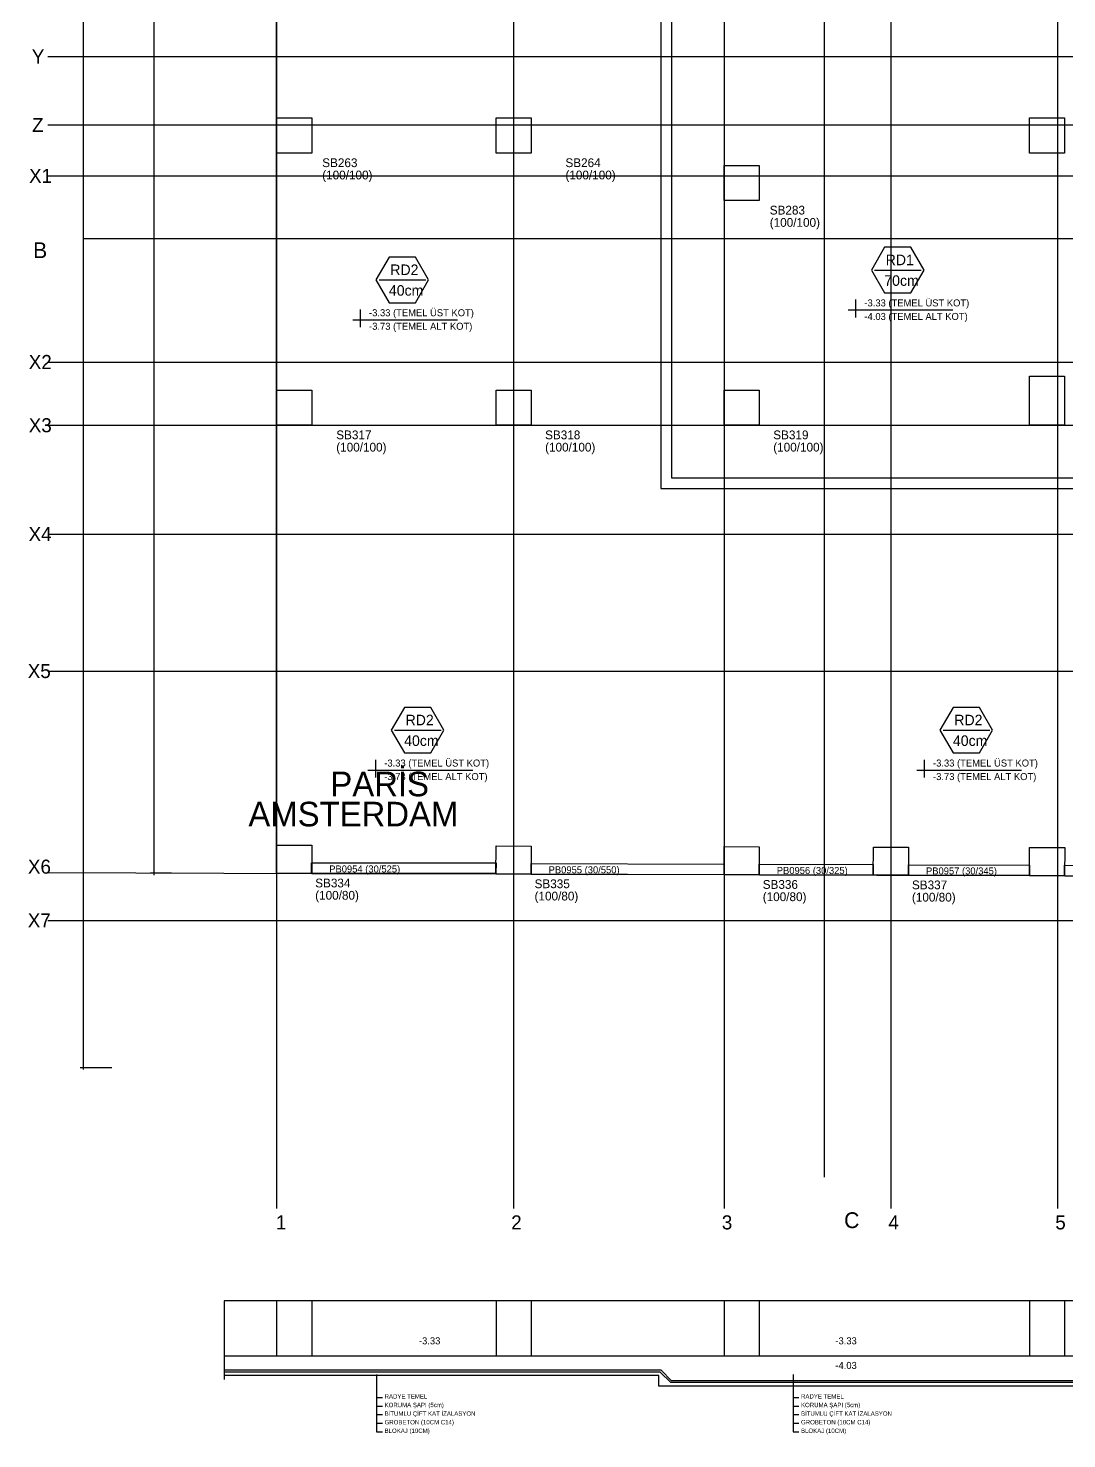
# Model space of a CAD drawing. Header units: millimetres. Extents: x -828963 to -808647, y -75278 to -66695.
# Drawn here: x -828963 to -826004, y -75084 to -71068 of the extents above; entities that cross this region are included whole.
import ezdxf

# ---------------------------------------------------------------- set-up
doc = ezdxf.new("R2010")
doc.units = ezdxf.units.MM
for name, color, linetype in [('KM Aks', 7, 'Continuous'), ('KM Dış Ölçü 100', 7, 'Continuous'), ('KM Grobeton', 7, 'Continuous'), ('KM Kesik', 7, 'Continuous'), ('KM Kesit', 7, 'Continuous'), ('KM Kolon', 7, 'Continuous'), ('KM Kolon Markası', 7, 'Continuous'), ('KM Perde', 7, 'Continuous'), ('KM Perde Markası', 7, 'Continuous'), ('KM Temel', 7, 'Continuous'), ('KM Temel Alt Bilgi Yazısı', 7, 'Continuous'), ('KM Temel Kesik', 7, 'Continuous'), ('KM Temel Kot Plan', 7, 'Continuous'), ('KM Temel Marka', 7, 'Continuous'), ('VM Aks Markası', 7, 'Continuous'), ('VM Blok İsmi', 7, 'Continuous'), ('VM Kesit görünüş', 7, 'Continuous'), ('VM Kesit Simge', 7, 'Continuous'), ('VM Kot kesit', 7, 'Continuous')]:
    doc.layers.add(name, color=color, linetype=linetype)

msp = doc.modelspace()

# ---------------------------------------------------------------- linework, layer by layer
at = {"layer": 'KM Aks'}
for p, q in [((-828255.5, -67119.7), (-828255.5, -74428.2)), ((-827580.5, -67119.7), (-827580.5, -74428.2)), ((-826980.5, -67119.7), (-826980.5, -74428.2)), ((-826505.5, -67119.7), (-826505.5, -74428.2)), ((-826030.5, -67119.7), (-826030.5, -74428.2)), ((-828907.2, -71148.2), (-811244.4, -71148.2)), ((-828907.2, -71343.2), (-811244.4, -71343.2)), ((-828907.2, -71488.2), (-811244.4, -71488.2)), ((-828907.2, -72018.2), (-811244.4, -72018.2)), ((-828907.2, -72198.2), (-811244.4, -72198.2)), ((-828907.2, -72508.2), (-811244.4, -72508.2)), ((-828907.2, -72898.2), (-811244.4, -72898.2)), ((-828907.2, -73608.2), (-811244.4, -73608.2))]:
    msp.add_line(p, q, dxfattribs=at)
msp.add_lwpolyline([(-828907.2, -73472.3), (-828155.5, -73474.5), (-828155.5, -73474.5), (-827630.5, -73476.1), (-827630.5, -73476.1), (-827530.5, -73476.3), (-827530.5, -73476.3), (-826980.3, -73478), (-826980.3, -73478), (-826880.3, -73478.3), (-826545.5, -73479.3), (-826545.5, -73479.2), (-826465.5, -73479.2), (-826465.5, -73479.5), (-826110.3, -73480.6), (-826110.3, -73480.6), (-826010.3, -73480.9), (-825673, -73481.9)], dxfattribs=at)
at = {"layer": 'KM Dış Ölçü 100'}
for p, q in [((-828805.5, -74033), (-828805.5, -67521.6)), ((-828605.5, -67521.6), (-828605.5, -73479.2)), ((-828555.1, -73474.2), (-828615.5, -73474.2)), ((-828725.5, -74028), (-828815.5, -74028))]:
    msp.add_line(p, q, dxfattribs=at)
at = {"layer": 'KM Grobeton'}
msp.add_line((-828405.5, -74894.4), (-828405.5, -74904.4), dxfattribs=at)
for points in [[(-811745.5, -74894.4), (-813845.4, -74894.4), (-813875.4, -74924.4), (-816033.5, -74924.4), (-816033.5, -75074.4), (-816728.5, -75074.4), (-816728.5, -75074.4), (-817142.5, -75074.4), (-817142.5, -75074.4), (-817527.5, -75074.4), (-817527.5, -74924.4), (-822946.5, -74924.4), (-822946.5, -75074.4), (-823641.5, -75074.4), (-823641.5, -75074.4), (-824055.5, -75074.4), (-824055.5, -75074.4), (-824440.5, -75074.4), (-824440.5, -74924.4), (-827132.6, -74924.4), (-827162.6, -74894.4), (-828405.5, -74894.4)], [(-811745.5, -74904.4), (-813841.3, -74904.4), (-813841.3, -74934.4), (-815873.5, -74934.4), (-816013.5, -75084.4), (-816728.5, -75084.4), (-817142.5, -75084.4), (-817547.5, -75084.4), (-817687.5, -74934.4), (-822786.5, -74934.4), (-822926.5, -75084.4), (-823641.5, -75084.4), (-824055.5, -75084.4), (-824460.5, -75084.4), (-824600.5, -74934.4), (-827166.7, -74934.4), (-827166.7, -74904.4), (-828405.5, -74904.4)]]:
    msp.add_lwpolyline(points, dxfattribs=at)
at = {"layer": 'KM Kesik'}
for p, q in [((-828405.5, -74691.4), (-828405.5, -74915.5)), ((-811745.5, -74691.4), (-828405.5, -74691.4))]:
    msp.add_line(p, q, dxfattribs=at)
at = {"layer": 'KM Kesit'}
for p, q in [((-824405.5, -74849.4), (-828405.5, -74849.4)), ((-827160.5, -74889.4), (-828405.5, -74889.4)), ((-827130.5, -74919.4), (-827160.5, -74889.4)), ((-824435.5, -74919.4), (-827130.5, -74919.4))]:
    msp.add_line(p, q, dxfattribs=at)
at = {"layer": 'KM Kolon'}
for points in [[(-828255.5, -71323.2), (-828155.5, -71323.2), (-828155.5, -71423.2), (-828255.5, -71423.2)], [(-827630.5, -71323.2), (-827530.5, -71323.2), (-827530.5, -71423.2), (-827630.5, -71423.2)], [(-826110.5, -71323.2), (-826010.5, -71323.2), (-826010.5, -71423.2), (-826110.5, -71423.2)], [(-826980.5, -71458.2), (-826880.5, -71458.2), (-826880.5, -71558.2), (-826980.5, -71558.2)], [(-826110.6, -72058.2), (-826010.6, -72058.2), (-826010.6, -72198.2), (-826110.6, -72198.2)], [(-828255.5, -72098.2), (-828155.5, -72098.2), (-828155.5, -72198.2), (-828255.5, -72198.2)], [(-827630.5, -72098.2), (-827530.5, -72098.2), (-827530.5, -72198.2), (-827630.5, -72198.2)], [(-826980.5, -72098.2), (-826880.5, -72098.2), (-826880.5, -72198.2), (-826980.5, -72198.2)], [(-828255.7, -73394.3), (-828155.7, -73394.3), (-828155.7, -73474.3), (-828255.7, -73474.3)], [(-827630.4, -73396.2), (-827530.4, -73396.5), (-827530.7, -73476.5), (-827630.7, -73476.2)], [(-826980.4, -73398.2), (-826880.4, -73398.4), (-826880.7, -73478.5), (-826980.7, -73478.2)], [(-826555.4, -73399.4), (-826455.4, -73399.7), (-826455.6, -73479.7), (-826555.6, -73479.4)], [(-826110.4, -73400.7), (-826010.4, -73401), (-826010.6, -73481), (-826110.6, -73480.7)]]:
    msp.add_lwpolyline(points, close=True, dxfattribs=at)
at = {"layer": 'KM Perde'}
msp.add_line((-828255.7, -73474.3), (-828255.7, -67521.6), dxfattribs=at)
for points in [[(-828155.8, -73444.3), (-827630.6, -73444.3), (-827630.7, -73474.3), (-828155.8, -73474.3)], [(-827530.6, -73446.5), (-826980.7, -73448.2), (-826980.8, -73478.2), (-827530.7, -73476.5)], [(-826880.7, -73448.4), (-826555.6, -73449.4), (-826555.6, -73479.4), (-826880.8, -73478.5)], [(-826455.6, -73449.7), (-826110.6, -73450.7), (-826110.6, -73480.7), (-826455.6, -73479.7)], [(-826010.6, -73451), (-825683, -73452), (-825683.1, -73482), (-826010.6, -73481)]]:
    msp.add_lwpolyline(points, close=True, dxfattribs=at)
at = {"layer": 'KM Temel'}
msp.add_lwpolyline([(-827130.7, -69948.2), (-827130.7, -72348.2), (-822130.7, -72348.2), (-822130.7, -72398.2), (-820880.7, -72398.2), (-820880.7, -72348.2), (-817642.7, -72348.2), (-817642.7, -72658.2), (-816208.7, -72658.2), (-816208.7, -72348.2), (-813877.7, -72348.2), (-813877.7, -69948.2), (-816208.7, -69948.2), (-816208.7, -69628.2), (-817642.7, -69628.2), (-817642.7, -69948.2)], close=True, dxfattribs=at)
at = {"layer": 'KM Temel Alt Bilgi Yazısı'}
for p, q in [((-827970.7, -74966.6), (-827954.2, -74966.6)), ((-827970.7, -74991.1), (-827954.2, -74991.1)), ((-826784.3, -74966.6), (-826767.8, -74966.6)), ((-826784.3, -74991.1), (-826767.8, -74991.1)), ((-827970.7, -75015.5), (-827954.2, -75015.5)), ((-826784.3, -75015.5), (-826767.8, -75015.5)), ((-827970.7, -75040), (-827954.2, -75040)), ((-826784.3, -75040), (-826767.8, -75040))]:
    msp.add_line(p, q, dxfattribs=at)
for points in [[(-827970.7, -74901.2), (-827970.7, -75064.5), (-827954.2, -75064.5)], [(-826784.3, -74901.2), (-826784.3, -75064.5), (-826767.8, -75064.5)]]:
    msp.add_lwpolyline(points, dxfattribs=at)
at = {"layer": 'KM Temel Kesik'}
msp.add_lwpolyline([(-827160.7, -69918.2), (-827160.7, -72378.2), (-822160.7, -72378.2), (-822160.7, -72428.2), (-820850.7, -72428.2), (-820850.7, -72378.2), (-817672.7, -72378.2), (-817672.7, -72688.2), (-816178.7, -72688.2), (-816178.7, -72378.2), (-813847.7, -72378.2), (-813847.7, -69918.2), (-816178.7, -69918.2), (-816178.7, -69598.2), (-817672.7, -69598.2), (-817672.7, -69918.2)], close=True, dxfattribs=at)
at = {"layer": 'KM Temel Kot Plan'}
for p, q in [((-826606.1, -71840.4), (-826606.1, -71891.3)), ((-828038.9, -71897.8), (-827740.1, -71897.8)), ((-828017.5, -71868.4), (-828017.5, -71919.3)), ((-826627.5, -71869.9), (-826328.7, -71869.9)), ((-827995.4, -73180.1), (-827696.6, -73180.1)), ((-827974, -73150.6), (-827974, -73201.5)), ((-826432.1, -73180.1), (-826133.2, -73180.1)), ((-826410.6, -73150.6), (-826410.6, -73201.5))]:
    msp.add_line(p, q, dxfattribs=at)
at = {"layer": 'KM Temel Marka'}
for p, q in [((-826552.3, -71756.3), (-826418.9, -71756.3)), ((-827963.7, -71784.3), (-827830.3, -71784.3)), ((-827920.2, -73066.6), (-827786.8, -73066.6)), ((-826356.8, -73066.6), (-826223.4, -73066.6))]:
    msp.add_line(p, q, dxfattribs=at)
for points in [[(-826411.2, -71756.3), (-826448.7, -71691.4), (-826523.7, -71691.4), (-826561.2, -71756.3), (-826523.7, -71821.3), (-826448.7, -71821.3)], [(-827822.6, -71784.3), (-827860.1, -71719.4), (-827935.1, -71719.4), (-827972.6, -71784.3), (-827935.1, -71849.3), (-827860.1, -71849.3)], [(-827779.1, -73066.6), (-827816.6, -73001.6), (-827891.6, -73001.6), (-827929.1, -73066.6), (-827891.6, -73131.5), (-827816.6, -73131.5)], [(-826215.8, -73066.6), (-826253.2, -73001.6), (-826328.2, -73001.6), (-826365.7, -73066.6), (-826328.2, -73131.5), (-826253.2, -73131.5)]]:
    msp.add_lwpolyline(points, close=True, dxfattribs=at)
at = {"layer": 'VM Kesit görünüş'}
for p, q in [((-828255.5, -74691.4), (-828255.5, -74849.4)), ((-828155.5, -74691.4), (-828155.5, -74849.4)), ((-827630.5, -74691.4), (-827630.5, -74849.4)), ((-827530.5, -74691.4), (-827530.5, -74849.4)), ((-826980.5, -74691.4), (-826980.5, -74849.4)), ((-826880.5, -74691.4), (-826880.5, -74849.4)), ((-826110.5, -74691.4), (-826110.5, -74849.4)), ((-826010.5, -74691.4), (-826010.5, -74849.4))]:
    msp.add_line(p, q, dxfattribs=at)
at = {"layer": 'VM Kesit Simge'}
for p, q in [((-826694.7, -74339.3), (-826694.7, -67119.7)), ((-828804.2, -71666.4), (-811360.1, -71666.4))]:
    msp.add_line(p, q, dxfattribs=at)

# ---------------------------------------------------------------- texts
at = {"layer": 'KM Kolon Markası'}
for s, p in [('SB263', (-828125.7, -71463.2)), ('SB264', (-827432.8, -71463.2)), ('(100/100)', (-828125.7, -71498.2)), ('(100/100)', (-827432.8, -71498.2)), ('SB283', (-826850.7, -71598.2)), ('(100/100)', (-826850.7, -71633.2)), ('SB317', (-828085.7, -72238.2)), ('SB318', (-827490.7, -72238.2)), ('SB319', (-826840.7, -72238.2)), ('(100/100)', (-828085.7, -72273.2)), ('(100/100)', (-827490.7, -72273.2)), ('(100/100)', (-826840.7, -72273.2)), ('SB334', (-828145.7, -73514.3)), ('SB335', (-827520.7, -73516.5)), ('SB336', (-826870.7, -73518.4)), ('SB337', (-826445.6, -73519.7)), ('(100/80)', (-828145.7, -73549.3)), ('(100/80)', (-827520.7, -73551.5)), ('(100/80)', (-826870.7, -73553.4)), ('(100/80)', (-826445.6, -73554.7))]:
    msp.add_text(s, height=25, dxfattribs=at).set_placement(p)
at = {"layer": 'KM Perde Markası'}
for s, p in [('PB0954 (30/525)', (-828105.8, -73471.8)), ('PB0955 (30/550)', (-827480.7, -73474.2)), ('PB0956 (30/325)', (-826830.7, -73476.1)), ('PB0957 (30/345)', (-826405.6, -73477.4))]:
    msp.add_text(s, height=20, dxfattribs=at).set_placement(p)
at = {"layer": 'KM Temel Alt Bilgi Yazısı'}
for s, p in [('RADYE TEMEL', (-827948, -74970)), ('KORUMA ŞAPI (5cm)', (-827948, -74994.4)), ('RADYE TEMEL', (-826761.6, -74970)), ('KORUMA ŞAPI (5cm)', (-826761.6, -74994.4)), ('GROBETON (10CM C14) ', (-827948, -75043.4)), ('BİTUMLU ÇİFT KAT İZALASYON ', (-827948, -75018.9)), ('GROBETON (10CM C14) ', (-826761.6, -75043.4)), ('BİTUMLU ÇİFT KAT İZALASYON ', (-826761.6, -75018.9)), ('BLOKAJ (10CM) ', (-827948, -75067.8)), ('BLOKAJ (10CM) ', (-826761.6, -75067.8))]:
    msp.add_text(s, height=12.5, dxfattribs=at).set_placement(p)
at = {"layer": 'KM Temel Kot Plan'}
for s, p in [('-3.33 (TEMEL ÜST KOT) ', (-826581, -71859.9)), ('-3.33 (TEMEL ÜST KOT) ', (-827992.3, -71887.9)), ('-4.03 (TEMEL ALT KOT) ', (-826581, -71898.4)), ('-3.73 (TEMEL ALT KOT) ', (-827992.3, -71926.4)), ('-3.33 (TEMEL ÜST KOT) ', (-827948.9, -73170.2)), ('-3.33 (TEMEL ÜST KOT) ', (-826385.5, -73170.2)), ('-3.73 (TEMEL ALT KOT) ', (-827948.9, -73208.7)), ('-3.73 (TEMEL ALT KOT) ', (-826385.5, -73208.7))]:
    msp.add_text(s, height=20, dxfattribs=at).set_placement(p)
at = {"layer": 'KM Temel Marka'}
for s, p in [('RD1', (-826520.4, -71742.5)), ('RD2', (-827931.8, -71770.5)), ('70cm', (-826524.3, -71801.3)), ('40cm', (-827935.7, -71829.3)), ('RD2', (-827888.3, -73052.7)), ('RD2', (-826324.9, -73052.7)), ('40cm', (-827892.2, -73111.5)), ('40cm', (-826328.8, -73111.5))]:
    msp.add_text(s, height=30, dxfattribs=at).set_placement(p)
at = {"layer": 'VM Aks Markası'}
for s, p in [('Y', (-828953.1, -71168.2)), ('Z', (-828952.2, -71363.2)), ('X1', (-828960.9, -71508.2)), ('X2', (-828961.7, -72038.2)), ('X3', (-828961.7, -72218.2)), ('X4', (-828962.2, -72528.2)), ('X5', (-828964.6, -72918.2)), ('X6', (-828964.1, -73475.2)), ('X7', (-828964.6, -73628.2)), ('1', (-828257.9, -74488.2)), ('2', (-827587.2, -74488.2)), ('3', (-826987.2, -74488.2)), ('4', (-826512.7, -74488.2)), ('5', (-826037.2, -74488.2))]:
    msp.add_text(s, height=40, dxfattribs=at).set_placement(p)
at = {"layer": 'VM Blok İsmi'}
for s, p in [('PARİS', (-828102.4, -73254.8)), ('AMSTERDAM', (-828336, -73340.5))]:
    msp.add_text(s, height=70, dxfattribs=at).set_placement(p)
at = {"layer": 'VM Kesit Simge'}
for s, p in [('B', (-828949.4, -71722.4)), ('C', (-826638.8, -74484.5))]:
    msp.add_text(s, height=45, dxfattribs=at).set_placement(p)
at = {"layer": 'VM Kot kesit'}
for s, p in [('-3.33', (-827850.1, -74815.5)), ('-3.33', (-826663.7, -74815.5)), ('-4.03', (-826663.7, -74885.5))]:
    msp.add_text(s, height=20, dxfattribs=at).set_placement(p)

doc.saveas('drawing.dxf')
